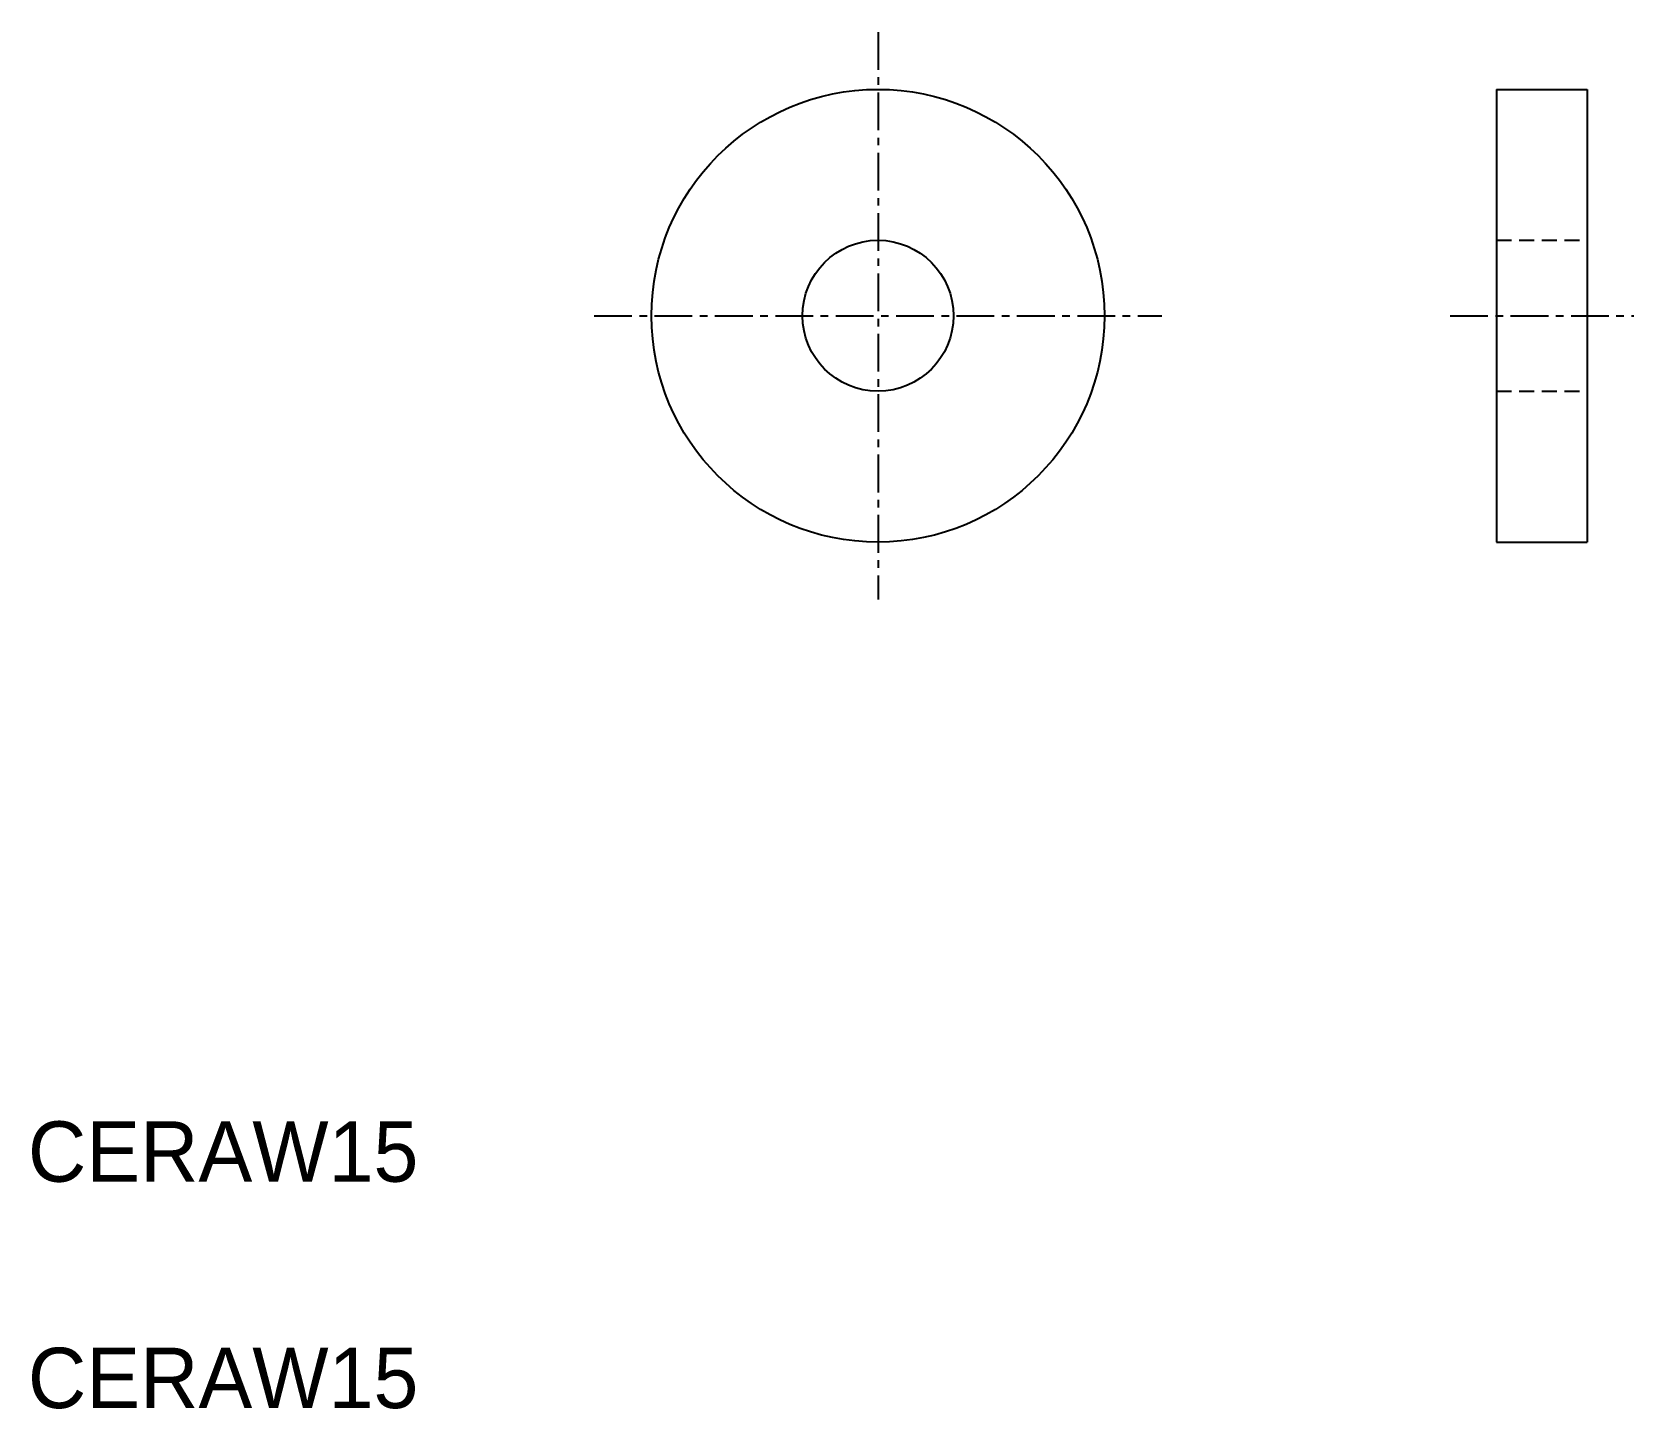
# Model space of a CAD drawing. Extents: x 5.1 to 58.2, y 5 to 50.6.
import ezdxf

# ---------------------------------------------------------------- set-up
doc = ezdxf.new("R2010")
doc.units = 0
doc.linetypes.add('CENTER', pattern=[2, 1.25, -0.25, 0.25, -0.25])
doc.linetypes.add('DASHED', pattern=[0.75, 0.5, -0.25])
doc.layers.get('0').update_dxf_attribs({"linetype": 'CONTINUOUS'})
doc.layers.add('CENTER', color=1, linetype='CENTER')

msp = doc.modelspace()

# ---------------------------------------------------------------- linework, layer by layer
at = {"color": 7, "linetype": 'CONTINUOUS'}
for p, q in [((53.629, 48.689), (53.629, 33.689)), ((53.629, 48.689), (56.629, 48.689)), ((56.629, 48.689), (56.629, 33.689)), ((53.629, 33.689), (56.629, 33.689))]:
    msp.add_line(p, q, dxfattribs=at)
at = {"color": 3, "linetype": 'DASHED'}
for p, q in [((53.629, 43.689), (56.629, 43.689)), ((53.629, 38.689), (56.629, 38.689))]:
    msp.add_line(p, q, dxfattribs=at)
at = {"color": 7, "linetype": 'CONTINUOUS'}
for radius in [7.5, 2.5]:
    msp.add_circle((33.15, 41.189), radius, dxfattribs=at)
at = {"layer": 'CENTER', "color": 1, "linetype": 'CENTER'}
for p, q in [((33.15, 50.588), (33.15, 31.79)), ((23.751, 41.189), (42.549, 41.189)), ((52.099, 41.189), (58.183, 41.189))]:
    msp.add_line(p, q, dxfattribs=at)

# ---------------------------------------------------------------- texts
at = {"color": 7, "linetype": 'CONTINUOUS'}
for p in [(5, 12.5), (5, 5)]:
    msp.add_text('CERAW15', height=2, dxfattribs=at).set_placement(p)

doc.saveas('drawing.dxf')
